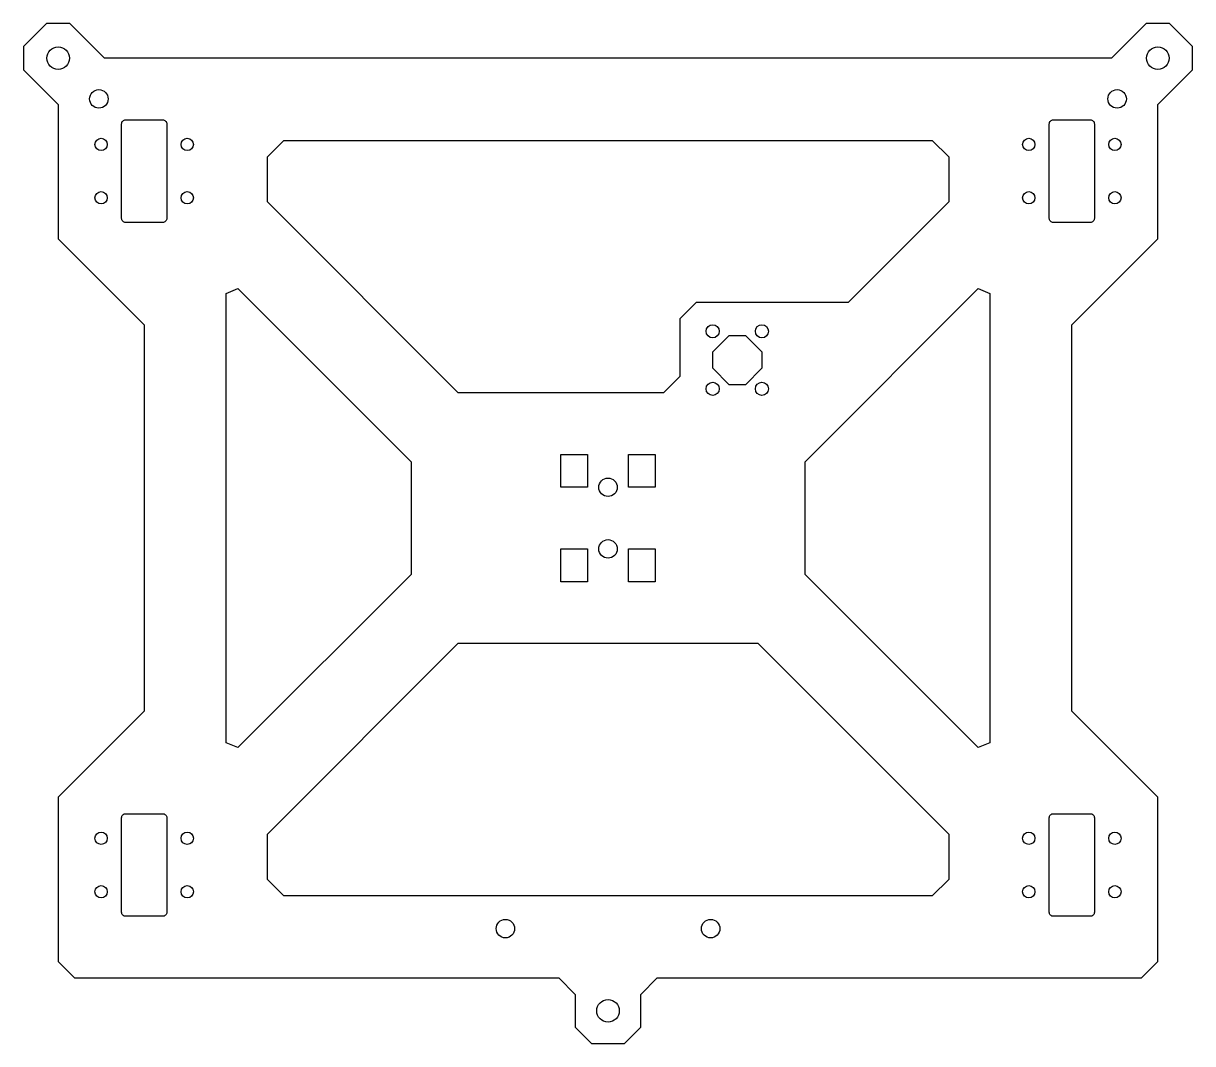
# Model space of a CAD drawing. Header units: millimetres. Extents: x -8 to 276, y -16 to 232.
import ezdxf

# ---------------------------------------------------------------- set-up
doc = ezdxf.new("R2010")
doc.units = ezdxf.units.MM

msp = doc.modelspace()

# ---------------------------------------------------------------- linework, layer by layer
for points in [[(263.89, 0), (267.89, 4), (267.89, 44), (246.95, 64.95), (246.95, 159.05), (267.89, 180), (267.89, 212.69), (276.38, 221.17), (276.38, 226.83), (270.72, 232.49), (265.06, 232.49), (256.58, 224), (11.31, 224), (2.83, 232.49), (-2.83, 232.49), (-8.49, 226.83), (-8.49, 221.17), (0, 212.69), (0, 180), (20.95, 159.05), (20.95, 64.95), (0, 44), (0, 4), (4, 0), (121.95, 0), (125.95, -4), (125.95, -12), (129.95, -16), (137.95, -16), (141.95, -12), (141.95, -4), (145.95, 0)], [(155.45, 164.49), (151.45, 160.49), (151.45, 146.5), (147.45, 142.5), (97.45, 142.5), (50.95, 189), (50.95, 200), (54.95, 204), (212.95, 204), (216.95, 200), (216.95, 189), (192.43, 164.49)], [(85.95, 98.28), (43.77, 56.11), (40.95, 57.28), (40.95, 166.72), (43.77, 167.89), (85.95, 125.72)], [(181.95, 125.72), (224.12, 167.89), (226.95, 166.72), (226.95, 57.28), (224.12, 56.11), (181.95, 98.28)], [(163.45, 144.49), (159.45, 148.49), (159.45, 152.49), (163.45, 156.49), (167.45, 156.49), (171.45, 152.49), (171.45, 148.49), (167.45, 144.49)], [(122.45, 119.5), (122.45, 127.5), (128.95, 127.5), (128.95, 119.5)], [(138.95, 119.5), (138.95, 127.5), (145.45, 127.5), (145.45, 119.5)], [(122.45, 96.5), (122.45, 104.5), (128.95, 104.5), (128.95, 96.5)], [(138.95, 96.5), (138.95, 104.5), (145.45, 104.5), (145.45, 96.5)], [(216.95, 35), (216.95, 24), (212.95, 20), (54.95, 20), (50.95, 24), (50.95, 35), (97.45, 81.5), (170.45, 81.5)]]:
    msp.add_lwpolyline(points, close=True)
for points in [[(16.45, 184, -0.414214), (15.45, 185), (15.45, 208, -0.414214), (16.45, 209), (25.45, 209, -0.414214), (26.45, 208), (26.45, 185, -0.414214), (25.45, 184)], [(251.45, 209, -0.414214), (252.45, 208), (252.45, 185, -0.414214), (251.45, 184), (242.45, 184, -0.414214), (241.45, 185), (241.45, 208, -0.414214), (242.45, 209)], [(25.45, 40, -0.414214), (26.45, 39), (26.45, 16, -0.414214), (25.45, 15), (16.45, 15, -0.414214), (15.45, 16), (15.45, 39, -0.414214), (16.45, 40)], [(251.45, 40, -0.414214), (252.45, 39), (252.45, 16, -0.414214), (251.45, 15), (242.45, 15, -0.414214), (241.45, 16), (241.45, 39, -0.414214), (242.45, 40)]]:
    msp.add_lwpolyline(points, format="xyb", close=True)
for centre, radius in [((0, 224), 2.75), ((267.89, 224), 2.75), ((9.9, 214.1), 2.25), ((257.99, 214.1), 2.25), ((10.45, 203), 1.5), ((31.45, 203), 1.5), ((236.45, 203), 1.5), ((257.45, 203), 1.5), ((10.45, 190), 1.5), ((31.45, 190), 1.5), ((236.45, 190), 1.5), ((257.45, 190), 1.5), ((159.45, 157.49), 1.6), ((171.45, 157.49), 1.6), ((159.45, 143.49), 1.6), ((171.45, 143.49), 1.6), ((133.95, 119.5), 2.25), ((133.95, 104.5), 2.25), ((10.45, 34), 1.5), ((31.45, 34), 1.5), ((236.45, 34), 1.5), ((257.45, 34), 1.5), ((10.45, 21), 1.5), ((31.45, 21), 1.5), ((236.45, 21), 1.5), ((257.45, 21), 1.5), ((108.95, 12), 2.25), ((158.95, 12), 2.25), ((133.95, -8), 2.75)]:
    msp.add_circle(centre, radius)

doc.saveas('drawing.dxf')
